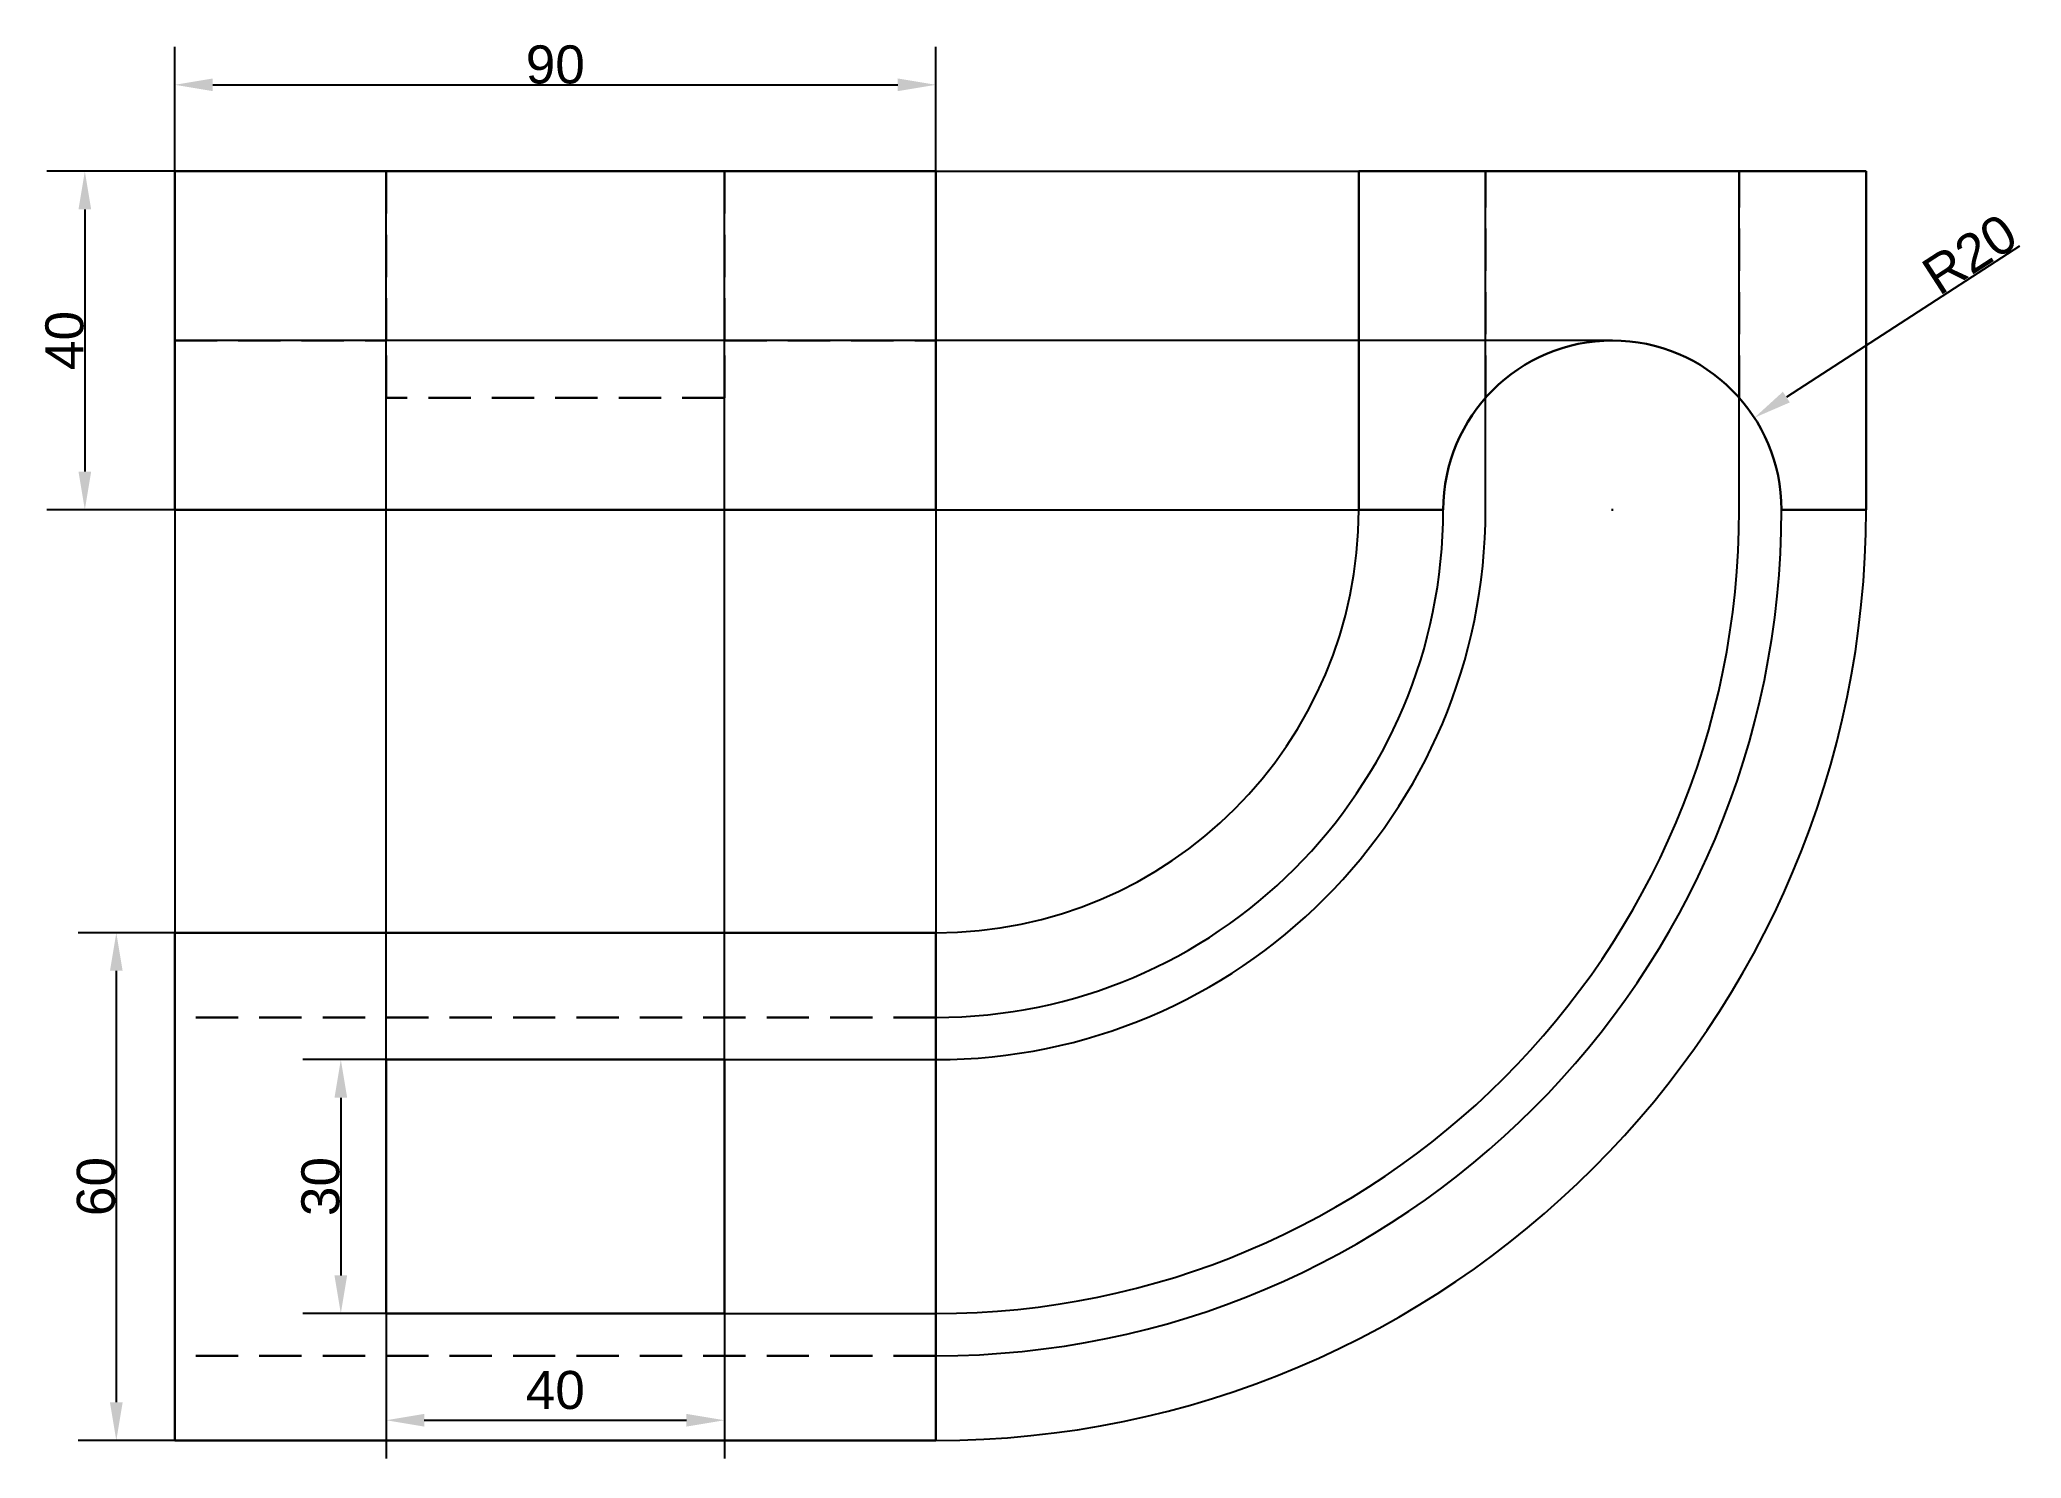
# Model space of a CAD drawing. Header units: inches. Extents: x -16 to 218, y -112 to 56.
import ezdxf

# ---------------------------------------------------------------- set-up
doc = ezdxf.new("R2010")
doc.units = ezdxf.units.IN
doc.header["$LTSCALE"] = 10
doc.header["$MEASUREMENT"] = 0
doc.linetypes.add('DASHED', pattern=[0.75, 0.5, -0.25])
doc.layers.add('ajutator', color=82, linetype='Continuous')
doc.layers.add('contur', color=164, linetype='Continuous', lineweight=30)
doc.layers.add('nevazute', color=170, linetype='DASHED', lineweight=30)
doc.styles.add('Text 4.5', font='arial.ttf', dxfattribs={"height": 4.5})
doc.dimstyles.new('Cote 4.5', dxfattribs={"dimtxt": 4.5, "dimasz": 4.5, "dimexe": 4.5, "dimexo": 0, "dimgap": 0.09, "dimtad": 1, "dimdec": 0, "dimzin": 0, "dimdsep": 46, "dimtxsty": 'Text 4.5', "dimcen": 0.09, "dimadec": 0, "dimazin": 0, "dimtfac": 1, "dimtdec": 0, "dimtofl": 0, "dimtmove": 1, "dimatfit": 0, "dimfxl": 1, "dimtolj": 1, "dimtzin": 0, "dimarcsym": 1})

# ---------------------------------------------------------------- blocks, each defined once
blk = doc.blocks.new('*D1')
at = {"color": 0, "lineweight": -2, "transparency": 16777216}
for p, q in [((0, 40), (0, 54.72)), ((90, 40), (90, 54.72)), ((4.5, 50.22), (85.5, 50.22))]:
    blk.add_line(p, q, dxfattribs=at)
at = {"color": 0, "transparency": 16777216}
for points in [[(4.5, 50.97), (4.5, 49.47), (0, 50.22)], [(85.5, 50.97), (85.5, 49.47), (90, 50.22)]]:
    blk.add_solid(points, dxfattribs=at)
at = {"layer": 'Defpoints', "color": 0, "transparency": 16777216}
for p in [(90, 50.22), (0, 40), (90, 40)]:
    blk.add_point(p, dxfattribs=at)
at = {"color": 0, "transparency": 16777216, "insert": (45, 52.6), "char_height": 4.5, "attachment_point": 5, "style": 'Text 4.5'}
blk.add_mtext('\\A1;90', dxfattribs=at)
blk = doc.blocks.new('*D2')
at = {"color": 0, "lineweight": -2, "transparency": 16777216}
for p, q in [((0, 40), (-15.13, 40)), ((-10.63, 35.5), (-10.63, 4.5)), ((0, 0), (-15.13, 0))]:
    blk.add_line(p, q, dxfattribs=at)
at = {"color": 0, "transparency": 16777216}
for points in [[(-11.38, 35.5), (-9.88, 35.5), (-10.63, 40)], [(-11.38, 4.5), (-9.88, 4.5), (-10.63, 0)]]:
    blk.add_solid(points, dxfattribs=at)
at = {"layer": 'Defpoints', "color": 0, "transparency": 16777216}
for p in [(0, 40), (-10.63, 0), (0, 0)]:
    blk.add_point(p, dxfattribs=at)
at = {"color": 0, "transparency": 16777216, "insert": (-13.02, 20), "char_height": 4.5, "attachment_point": 5, "rotation": 90, "style": 'Text 4.5'}
blk.add_mtext('\\A1;40', dxfattribs=at)
blk = doc.blocks.new('*D3')
at = {"color": 0, "lineweight": -2, "transparency": 16777216}
for p, q in [((0, -50), (-11.41, -50)), ((-6.91, -54.5), (-6.91, -105.5)), ((0, -110), (-11.41, -110))]:
    blk.add_line(p, q, dxfattribs=at)
at = {"color": 0, "transparency": 16777216}
for points in [[(-7.66, -54.5), (-6.16, -54.5), (-6.91, -50)], [(-7.66, -105.5), (-6.16, -105.5), (-6.91, -110)]]:
    blk.add_solid(points, dxfattribs=at)
at = {"layer": 'Defpoints', "color": 0, "transparency": 16777216}
for p in [(0, -50), (-6.91, -110), (0, -110)]:
    blk.add_point(p, dxfattribs=at)
at = {"color": 0, "transparency": 16777216, "insert": (-9.3, -80), "char_height": 4.5, "attachment_point": 5, "rotation": 90, "style": 'Text 4.5'}
blk.add_mtext('\\A1;60', dxfattribs=at)
blk = doc.blocks.new('*D4')
at = {"color": 0, "lineweight": -2, "transparency": 16777216}
for p, q in [((25, -65), (15.14, -65)), ((19.64, -69.5), (19.64, -90.5)), ((25, -95), (15.14, -95))]:
    blk.add_line(p, q, dxfattribs=at)
at = {"color": 0, "transparency": 16777216}
for points in [[(18.89, -69.5), (20.39, -69.5), (19.64, -65)], [(18.89, -90.5), (20.39, -90.5), (19.64, -95)]]:
    blk.add_solid(points, dxfattribs=at)
at = {"layer": 'Defpoints', "color": 0, "transparency": 16777216}
for p in [(25, -65), (19.64, -95), (25, -95)]:
    blk.add_point(p, dxfattribs=at)
at = {"color": 0, "transparency": 16777216, "insert": (17.25, -80), "char_height": 4.5, "attachment_point": 5, "rotation": 90, "style": 'Text 4.5'}
blk.add_mtext('\\A1;30', dxfattribs=at)
blk = doc.blocks.new('*D5')
at = {"color": 0, "lineweight": -2, "transparency": 16777216}
for p, q in [((25, -95), (25, -112.12)), ((65, -95), (65, -112.12)), ((29.5, -107.62), (60.5, -107.62))]:
    blk.add_line(p, q, dxfattribs=at)
at = {"color": 0, "transparency": 16777216}
for points in [[(29.5, -106.87), (29.5, -108.37), (25, -107.62)], [(60.5, -106.87), (60.5, -108.37), (65, -107.62)]]:
    blk.add_solid(points, dxfattribs=at)
at = {"layer": 'Defpoints', "color": 0, "transparency": 16777216}
for p in [(25, -95), (65, -95), (65, -107.62)]:
    blk.add_point(p, dxfattribs=at)
at = {"color": 0, "transparency": 16777216, "insert": (45, -104.07), "char_height": 4.5, "attachment_point": 5, "style": 'Text 4.5'}
blk.add_mtext('\\A1;40', dxfattribs=at)
blk = doc.blocks.new('*D6')
at = {"color": 0, "lineweight": -2, "transparency": 16777216}
for p, q in [((218.14, 31.16), (190.57, 13.31)), ((170, -0.09), (170, 0.09)), ((169.91, 0), (170.09, 0))]:
    blk.add_line(p, q, dxfattribs=at)
at = {"color": 0, "transparency": 16777216}
blk.add_solid([(190.16, 13.94), (190.98, 12.68), (186.79, 10.87)], dxfattribs=at)
at = {"layer": 'Defpoints', "color": 0, "transparency": 16777216}
for p in [(186.79, 10.87), (170, 0)]:
    blk.add_point(p, dxfattribs=at)
at = {"color": 0, "transparency": 16777216, "insert": (212.26, 30.19), "char_height": 4.5, "attachment_point": 5, "rotation": 32.9113, "style": 'Text 4.5'}
blk.add_mtext('\\A1;R20', dxfattribs=at)

msp = doc.modelspace()

# ---------------------------------------------------------------- linework, layer by layer
at = {"layer": 'ajutator'}
for p, q in [((25, -65), (25, 40)), ((65, -65), (65, 40)), ((90, 40), (200, 40)), ((140, 0), (140, 40)), ((155, 0), (155, 40)), ((185, 0), (185, 40)), ((200, 0), (200, 40)), ((170, 20), (0, 20)), ((0, 0), (0, -110)), ((90, 0), (90, -110)), ((90, 0), (150, 0)), ((190, 0), (200, 0)), ((65, -65), (90, -65)), ((65, -95), (90, -95))]:
    msp.add_line(p, q, dxfattribs=at)
for radius in [50, 65, 95, 110, 60, 100]:
    msp.add_arc((90, 0), radius, 270, 0, dxfattribs=at)
at = {"layer": 'contur'}
for p, q in [((0, 0), (0, 40)), ((0, 40), (90, 40)), ((90, 40), (90, 0)), ((200, 40), (140, 40)), ((140, 40), (140, 0)), ((200, 0), (200, 40)), ((90, 0), (0, 0)), ((140, 0), (150, 0)), ((190, 0), (200, 0)), ((0, -50), (90, -50)), ((0, -110), (0, -50)), ((90, -50), (90, -110)), ((25, -95), (25, -65)), ((25, -65), (65, -65)), ((65, -65), (65, -95)), ((65, -95), (25, -95)), ((90, -110), (0, -110))]:
    msp.add_line(p, q, dxfattribs=at)
msp.add_arc((170, 0), 20, 0, 180, dxfattribs=at)
at = {"layer": 'nevazute'}
for p, q in [((25, 20), (25, 40)), ((65, 20), (65, 40)), ((155, 13.23), (155, 40)), ((185, 13.23), (185, 40)), ((0, 20), (25, 20)), ((25, 13.23), (25, 20)), ((65, 20), (90, 20)), ((65, 13.23), (65, 20)), ((65, 13.23), (25, 13.23)), ((90, -60), (0, -60)), ((90, -100), (0, -100))]:
    msp.add_line(p, q, dxfattribs=at)

# ---------------------------------------------------------------- dimensions: what is measured, and where the dimension line sits
dim = msp.add_linear_dim(base=(90, 50.22), p1=(0, 40), p2=(90, 40), dimstyle='Cote 4.5')
dim.commit()
dim.dimension.update_dxf_attribs({"geometry": '*D1', "text_midpoint": (45, 52.6)})
for base, p1, p2, picture, middle in [((-10.63, 0), (0, 40), (0, 0), '*D2', (-13.02, 20)), ((-6.91, -110), (0, -50), (0, -110), '*D3', (-9.3, -80)), ((19.64, -95), (25, -65), (25, -95), '*D4', (17.25, -80))]:
    dim = msp.add_linear_dim(base=base, p1=p1, p2=p2, angle=90, dimstyle='Cote 4.5')
    dim.commit()
    dim.dimension.update_dxf_attribs({"geometry": picture, "text_midpoint": middle})
dim = msp.add_radius_dim(center=(170, 0), mpoint=(186.79, 10.87), dimstyle='Cote 4.5')
dim.commit()
dim.dimension.update_dxf_attribs({"geometry": '*D6', "text_midpoint": (213.56, 28.19), "dimtype": 164})
dim = msp.add_linear_dim(base=(65, -107.62), p1=(25, -95), p2=(65, -95), dimstyle='Cote 4.5')
dim.commit()
dim.dimension.update_dxf_attribs({"geometry": '*D5', "text_midpoint": (45, -106.46), "dimtype": 160})

doc.saveas('drawing.dxf')
